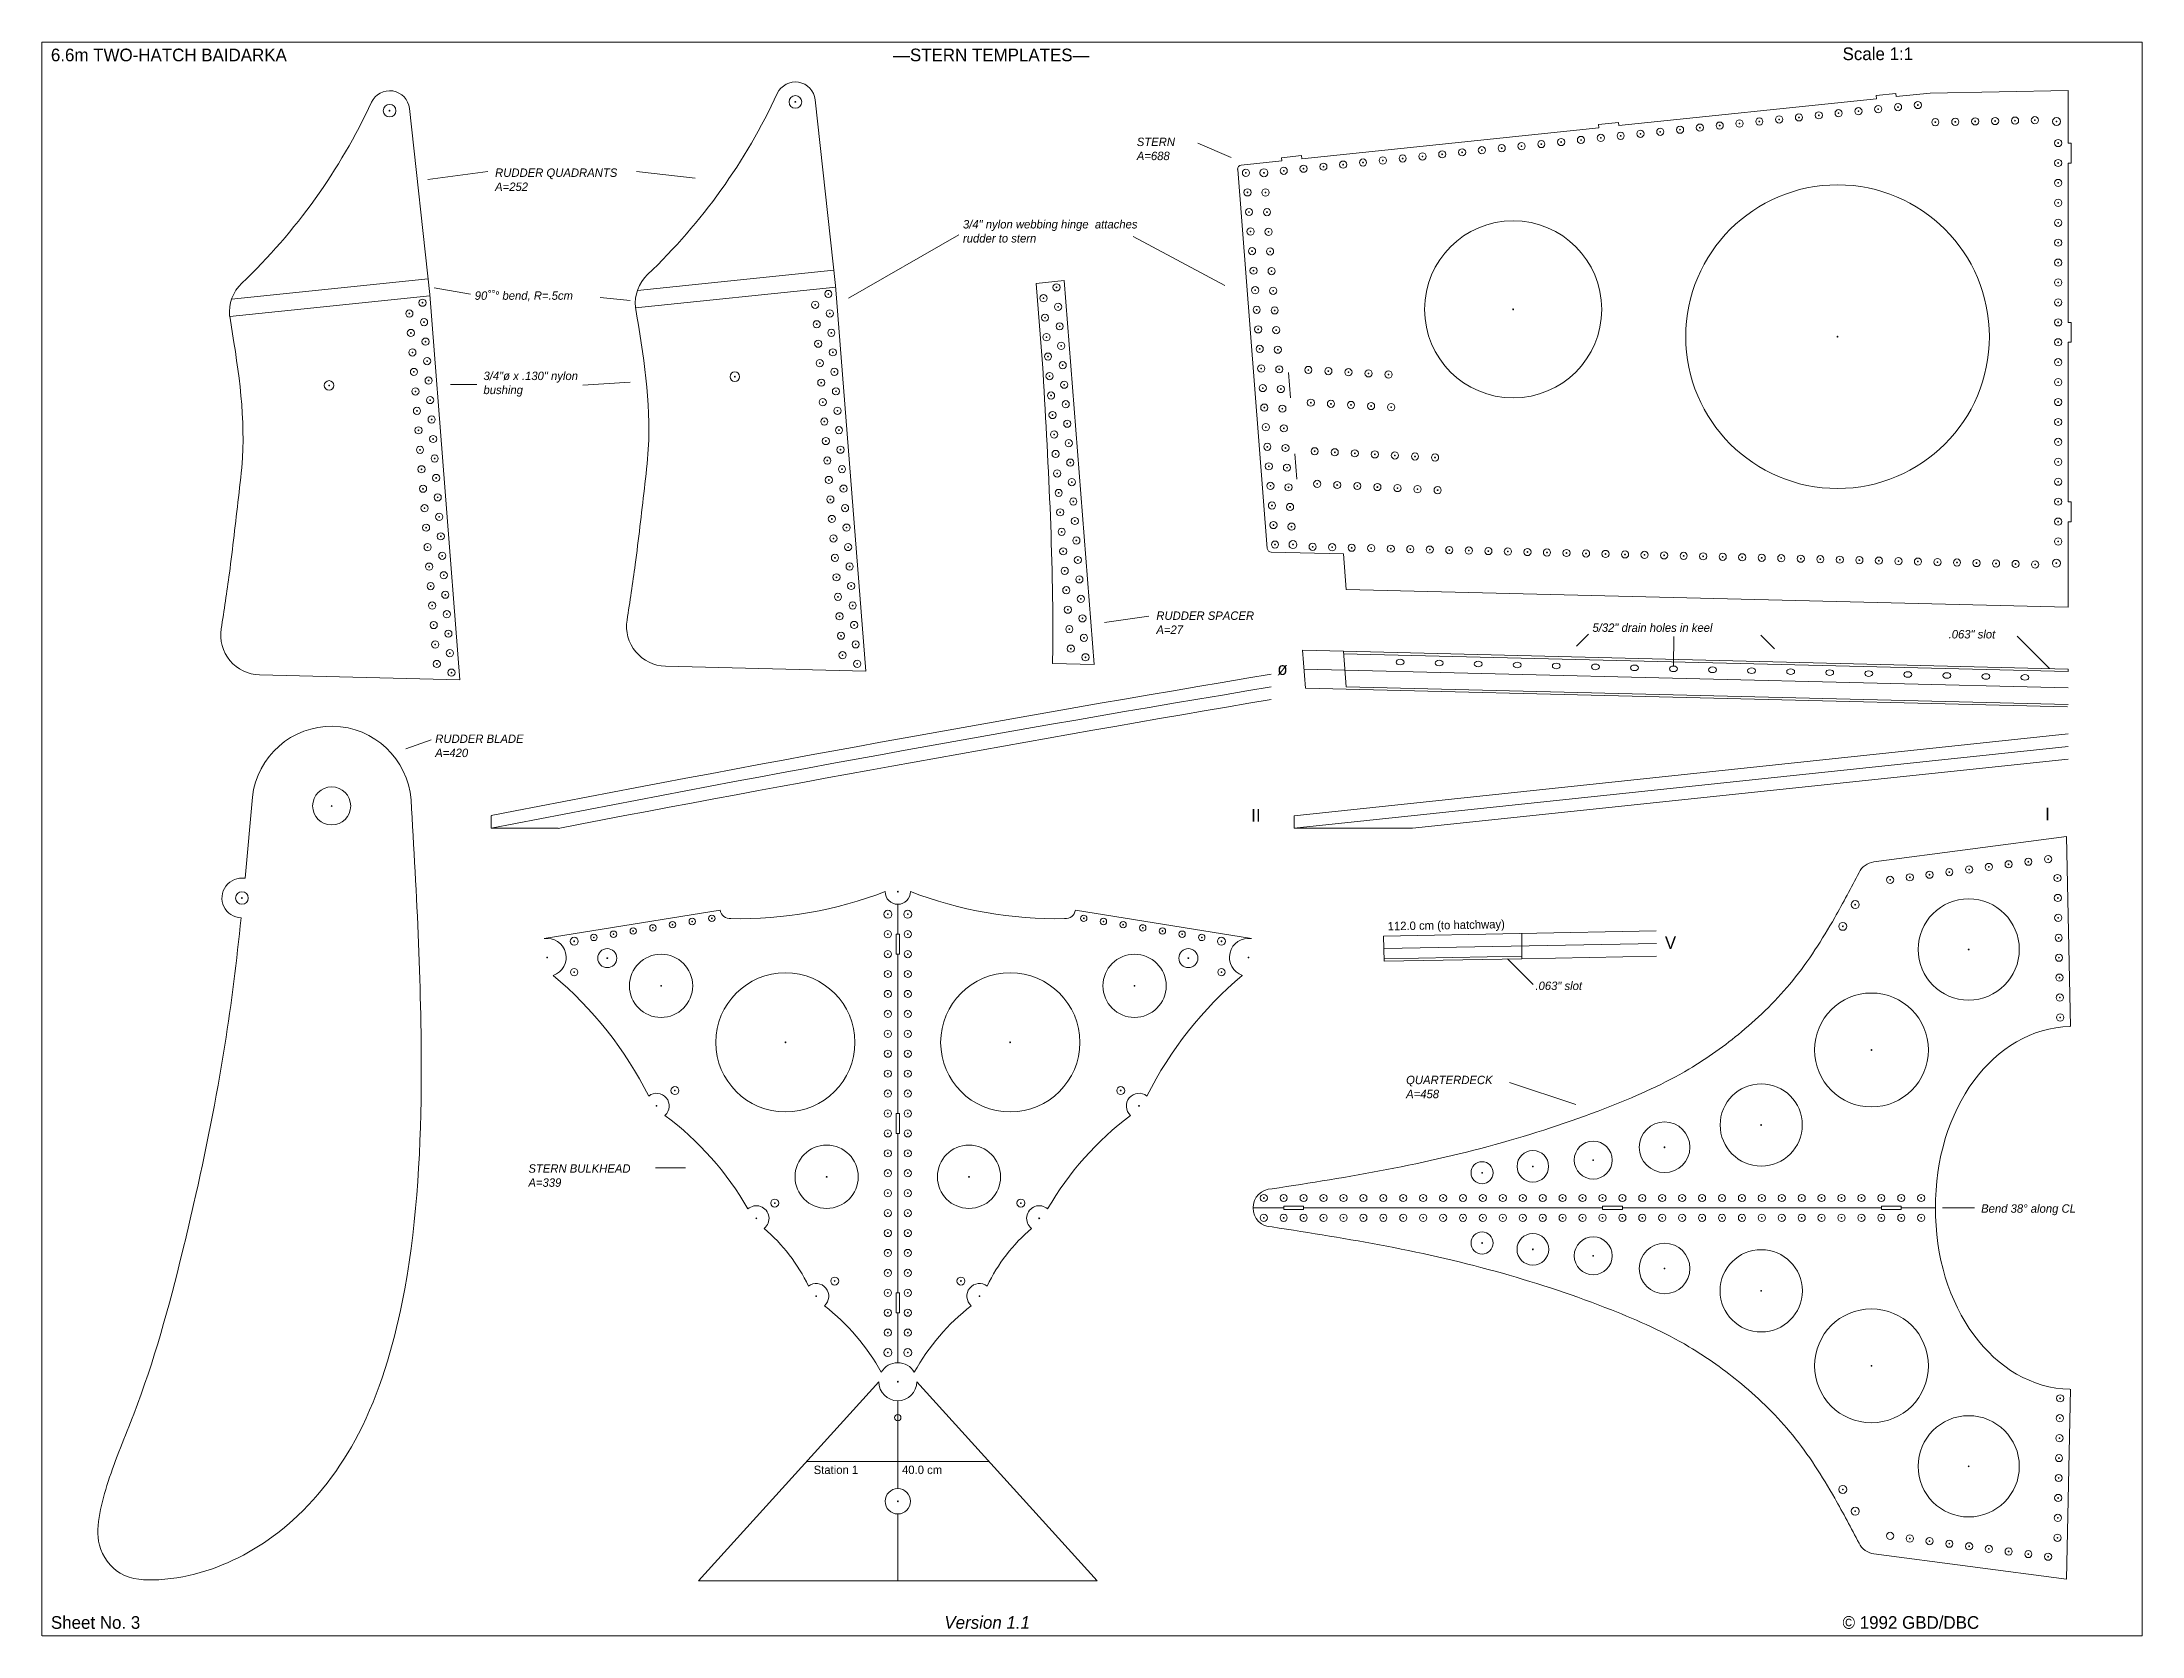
# Model space of a CAD drawing. Header units: inches. Extents: x -20.8 to 20.8, y -15.8 to 15.8.
import ezdxf

# ---------------------------------------------------------------- set-up
doc = ezdxf.new("R2010")
doc.units = ezdxf.units.IN
doc.header["$MEASUREMENT"] = 0
for name, color, linetype in [('Centers', 7, 'Continuous'), ('Layer1', 7, 'Continuous'), ('Plan', 7, 'Continuous'), ('Quarterdeck', 7, 'Continuous'), ('Rudder', 7, 'Continuous'), ('Station 1', 7, 'Continuous'), ('Stern', 7, 'Continuous'), ('Text', 7, 'Continuous')]:
    doc.layers.add(name, color=color, linetype=linetype)

msp = doc.modelspace()

# ---------------------------------------------------------------- linework, layer by layer
at = {"layer": 'Centers', "color": 7, "lineweight": 9}
msp.add_line((1.125, 4.406), (0.25, 4.281), dxfattribs=at)
for centre in [(-5.862, 14.566), (-13.881, 14.393), (12.796, 14.139), (13.188, 14.179), (13.579, 14.22), (13.971, 14.26), (14.363, 14.301), (14.754, 14.342), (15.146, 14.382), (15.537, 14.423), (15.929, 14.463), (16.321, 14.504), (16.666, 14.166), (17.06, 14.173), (17.454, 14.181), (17.847, 14.188), (18.241, 14.196), (18.634, 14.204), (19.061, 14.179), (8.489, 13.692), (8.88, 13.733), (9.272, 13.773), (9.663, 13.814), (10.055, 13.855), (10.447, 13.895), (10.838, 13.936), (11.23, 13.976), (11.621, 14.017), (12.013, 14.058), (12.405, 14.098), (19.093, 13.753), (4.573, 13.286), (4.964, 13.327), (5.356, 13.368), (5.747, 13.408), (6.139, 13.449), (6.531, 13.489), (6.922, 13.53), (7.314, 13.57), (7.705, 13.611), (8.097, 13.652), (19.093, 13.359), (3.042, 13.165), (3.398, 13.165), (3.789, 13.205), (4.181, 13.246), (19.093, 12.965), (3.073, 12.778), (3.428, 12.776), (19.093, 12.572), (3.103, 12.391), (3.458, 12.388), (19.093, 12.178), (3.133, 12.005), (3.163, 11.618), (3.489, 11.999), (19.093, 11.784), (3.193, 11.231), (3.519, 11.611), (3.549, 11.223), (19.093, 11.39), (-0.7, 10.901), (3.224, 10.845), (3.58, 10.834), (19.093, 10.997), (-13.49, 10.384), (-13.231, 10.598), (-5.471, 10.557), (-5.211, 10.771), (-5.181, 10.386), (-0.959, 10.687), (-0.67, 10.516), (3.254, 10.458), (3.61, 10.446), (8.323, 10.466), (19.093, 10.603), (-13.46, 10), (-13.2, 10.213), (-5.44, 10.172), (-5.151, 10.002), (-0.929, 10.302), (-0.639, 10.131), (3.284, 10.071), (3.641, 10.057), (19.093, 10.209), (-13.43, 9.615), (-13.17, 9.829), (-5.41, 9.788), (-5.121, 9.617), (-0.899, 9.917), (-0.609, 9.746), (3.314, 9.685), (3.671, 9.669), (14.734, 9.927), (19.093, 9.816), (-13.4, 9.23), (-13.14, 9.444), (-7.058, 9.136), (-5.38, 9.403), (-5.091, 9.232), (-0.869, 9.533), (-0.839, 9.148), (-0.579, 9.362), (3.344, 9.298), (3.701, 9.281), (4.275, 9.269), (4.671, 9.246), (5.068, 9.224), (5.465, 9.201), (5.861, 9.179), (19.093, 9.422), (-15.077, 8.963), (-13.37, 8.845), (-13.11, 9.059), (-5.35, 9.018), (-5.06, 8.847), (-0.809, 8.763), (-0.549, 8.977), (3.375, 8.911), (3.732, 8.892), (19.093, 9.028), (-13.34, 8.461), (-13.08, 8.674), (-5.32, 8.633), (-5.03, 8.463), (-0.779, 8.378), (-0.519, 8.592), (3.405, 8.525), (3.762, 8.504), (4.325, 8.623), (4.722, 8.601), (5.118, 8.578), (5.515, 8.556), (5.912, 8.533), (19.093, 8.635), (-13.31, 8.076), (-13.05, 8.29), (-13.02, 7.905), (-5.29, 8.249), (-5, 8.078), (-0.749, 7.994), (-0.489, 8.207), (3.435, 8.138), (3.792, 8.115), (19.093, 8.241), (-13.28, 7.691), (-12.99, 7.52), (-5.26, 7.864), (-5.23, 7.479), (-4.97, 7.693), (-0.719, 7.609), (-0.459, 7.823), (3.465, 7.751), (3.823, 7.727), (4.4, 7.662), (4.797, 7.642), (5.193, 7.621), (5.59, 7.601), (5.986, 7.58), (6.383, 7.56), (6.779, 7.539), (19.093, 7.847), (-13.25, 7.306), (-12.96, 7.135), (-5.2, 7.095), (-4.94, 7.308), (-0.689, 7.224), (-0.429, 7.438), (-0.399, 7.053), (3.495, 7.365), (3.853, 7.338), (19.093, 7.453), (19.093, 7.06), (-13.22, 6.922), (-12.93, 6.751), (-5.17, 6.71), (-4.91, 6.924), (-0.659, 6.839), (-0.369, 6.669), (3.526, 6.978), (3.883, 6.95), (4.451, 7.017), (4.847, 6.996), (5.244, 6.976), (5.64, 6.955), (6.037, 6.935), (6.433, 6.914), (6.83, 6.894), (19.093, 6.666), (-13.19, 6.537), (-12.9, 6.366), (-5.14, 6.325), (-4.88, 6.539), (-0.629, 6.455), (-0.339, 6.284), (3.556, 6.591), (3.914, 6.562), (19.093, 6.272), (-13.16, 6.152), (-12.87, 5.981), (-5.11, 5.94), (-4.85, 6.154), (-0.599, 6.07), (-0.309, 5.899), (3.586, 6.204), (3.616, 5.818), (3.944, 6.173), (3.972, 5.818), (19.093, 5.879), (-13.13, 5.767), (-12.84, 5.597), (-5.08, 5.556), (-4.82, 5.769), (-0.569, 5.685), (-0.279, 5.514), (4.36, 5.775), (4.746, 5.766), (5.132, 5.756), (5.518, 5.747), (5.904, 5.737), (6.29, 5.728), (6.675, 5.719), (7.061, 5.709), (7.447, 5.7), (7.833, 5.69), (8.219, 5.681), (8.605, 5.671), (8.991, 5.662), (9.377, 5.652), (9.763, 5.643), (10.148, 5.633), (10.534, 5.624), (10.92, 5.614), (11.306, 5.605), (11.692, 5.595), (12.078, 5.586), (12.464, 5.577), (12.85, 5.567), (13.235, 5.558), (13.621, 5.548), (14.007, 5.539), (14.393, 5.529), (14.779, 5.52), (15.165, 5.51), (15.551, 5.501), (15.937, 5.491), (16.322, 5.482), (16.708, 5.472), (17.094, 5.463), (17.48, 5.453), (17.866, 5.444), (18.252, 5.435), (18.638, 5.425), (19.058, 5.45), (-13.099, 5.383), (-13.069, 4.998), (-12.81, 5.212), (-5.05, 5.171), (-4.79, 5.385), (-4.76, 5), (-0.539, 5.3), (-0.249, 5.13), (-13.039, 4.613), (-12.78, 4.827), (-5.02, 4.786), (-4.73, 4.615), (-0.508, 4.916), (-0.219, 4.745), (-13.009, 4.228), (-12.75, 4.442), (-4.99, 4.401), (-4.7, 4.23), (-0.478, 4.531), (-0.448, 4.146), (-0.189, 4.36), (-12.979, 3.844), (-12.719, 4.058), (-4.96, 4.017), (-4.67, 3.846), (-0.418, 3.762), (-0.159, 3.975), (-12.949, 3.459), (-12.689, 3.673), (-4.929, 3.632), (-4.64, 3.461), (-0.128, 3.591), (-12.659, 3.288), (-15.026, 0.653), (18.894, -0.398), (15.772, -0.808), (16.162, -0.757), (16.552, -0.706), (16.943, -0.654), (17.333, -0.603), (17.723, -0.552), (18.114, -0.5), (18.504, -0.449), (19.08, -0.771), (-16.8, -1.166), (-3.838, -1.04), (19.087, -1.165), (-7.901, -1.63), (-7.513, -1.568), (-4.034, -1.487), (15.082, -1.297), (19.095, -1.558), (-10.233, -2.021), (-9.844, -1.945), (-9.456, -1.882), (-9.067, -1.819), (-8.678, -1.756), (-8.29, -1.693), (-4.034, -1.881), (14.837, -1.726), (19.103, -1.952), (-10.767, -2.34), (-9.579, -2.354), (-4.034, -2.275), (17.325, -2.183), (19.11, -2.346), (-10.233, -2.632), (-8.516, -2.902), (-4.034, -2.668), (19.118, -2.739), (-4.034, -3.062), (19.126, -3.133), (-4.034, -3.456), (19.133, -3.527), (-6.059, -4.019), (-4.034, -3.85), (-4.034, -4.243), (15.404, -4.169), (-8.243, -4.972), (-4.034, -4.637), (0.567, -4.972), (-8.605, -5.275), (-4.034, -5.031), (-4.034, -5.424), (13.225, -5.651), (-4.034, -5.818), (-4.034, -6.212), (11.315, -6.092), (-4.034, -6.605), (7.709, -6.596), (8.712, -6.47), (9.905, -6.345), (-5.244, -6.675), (-4.034, -6.999), (-6.269, -7.196), (-4.034, -7.393), (-1.406, -7.196), (3.395, -7.094), (3.788, -7.094), (4.182, -7.094), (4.576, -7.094), (4.97, -7.094), (5.363, -7.094), (5.757, -7.094), (6.151, -7.094), (6.544, -7.094), (6.938, -7.094), (7.332, -7.094), (7.725, -7.094), (8.119, -7.094), (8.513, -7.094), (8.907, -7.094), (9.3, -7.094), (9.694, -7.094), (10.088, -7.094), (10.481, -7.094), (10.875, -7.094), (11.269, -7.094), (11.662, -7.094), (12.056, -7.094), (12.45, -7.094), (12.844, -7.094), (13.237, -7.094), (13.631, -7.094), (14.025, -7.094), (14.418, -7.094), (14.812, -7.094), (15.206, -7.094), (15.599, -7.094), (15.993, -7.094), (16.387, -7.094), (-6.633, -7.497), (-4.034, -7.787), (-4.034, -8.18), (-4.034, -8.574), (-5.452, -9.033), (-5.085, -8.735), (-4.034, -8.968), (-2.59, -8.735), (-4.034, -9.361), (-4.034, -9.755), (-4.034, -10.149), (-3.838, -10.725), (-3.838, -13.088)]:
    msp.add_circle(centre, 0.00787, dxfattribs=at)
at = {"layer": 'Centers', "color": 7, "lineweight": 9, "extrusion": (0, 0, -1)}
for centre in [(3.641, -1.487), (0.163, -1.568), (-0.226, -1.63), (3.641, -1.881), (-0.615, -1.693), (-1.003, -1.756), (-1.392, -1.819), (-1.781, -1.882), (-2.169, -1.945), (-2.558, -2.021), (3.641, -2.275), (-1.904, -2.354), (-3.092, -2.34), (3.641, -2.668), (-0.841, -2.902), (-2.558, -2.632), (3.641, -3.062), (3.641, -3.456), (3.641, -3.85), (1.616, -4.019), (3.641, -4.243), (3.641, -4.637), (3.641, -5.031), (-0.929, -5.275), (3.641, -5.424), (3.641, -5.818), (3.641, -6.212), (3.641, -6.605), (3.641, -6.999), (2.431, -6.675), (3.641, -7.393), (3.641, -7.787), (1.042, -7.497), (-3.395, -7.486), (-3.788, -7.486), (-4.182, -7.486), (-4.576, -7.486), (-4.97, -7.486), (-5.363, -7.486), (-5.757, -7.486), (-6.151, -7.486), (-6.544, -7.486), (-6.938, -7.486), (-7.332, -7.486), (-7.725, -7.486), (-8.119, -7.486), (-8.513, -7.486), (-8.907, -7.486), (-9.3, -7.486), (-9.694, -7.486), (-10.088, -7.486), (-10.481, -7.486), (-10.875, -7.486), (-11.269, -7.486), (-11.662, -7.486), (-12.056, -7.486), (-12.45, -7.486), (-12.844, -7.486), (-13.237, -7.486), (-13.631, -7.486), (-14.025, -7.486), (-14.418, -7.486), (-14.812, -7.486), (-15.206, -7.486), (-15.599, -7.486), (-15.993, -7.486), (-16.387, -7.486), (3.641, -8.18), (-7.709, -7.984), (-8.712, -8.11), (-9.905, -8.236), (3.641, -8.574), (-11.315, -8.488), (3.641, -8.968), (2.223, -9.033), (-13.225, -8.929), (3.641, -9.361), (3.641, -9.755), (3.641, -10.149), (-15.404, -10.411), (-19.133, -11.053), (-19.126, -11.447), (-19.118, -11.841), (-17.325, -12.397), (-19.11, -12.234), (-14.837, -12.854), (-19.103, -12.628), (-15.082, -13.284), (-19.095, -13.022), (-19.087, -13.416), (-16.162, -13.823), (-16.552, -13.875), (-16.943, -13.926), (-17.333, -13.977), (-17.723, -14.029), (-18.114, -14.08), (-19.08, -13.809), (-18.504, -14.131), (-18.894, -14.183)]:
    msp.add_circle(centre, 0.00787, dxfattribs=at)
at = {"layer": 'Layer1', "color": 7, "lineweight": 9}
for p, q in [((-20.75, 15.75), (20.75, 15.75)), ((-20.75, -15.75), (-20.75, 15.75)), ((20.75, 15.75), (20.75, -15.75)), ((20.75, -15.75), (-20.75, -15.75))]:
    msp.add_line(p, q, dxfattribs=at)
at = {"layer": 'Plan', "color": 7, "lineweight": 9}
for p, q in [((2.094, 13.75), (2.75, 13.469)), ((-11.938, 13.188), (-13.125, 13.031)), ((-9, 13.188), (-7.844, 13.062)), ((-12.281, 10.766), (-13, 10.891)), ((-9.719, 10.703), (-9.125, 10.641)), ((3.884, 9.22), (3.923, 8.717)), ((4.009, 7.611), (4.049, 7.109)), ((9.812, 4.047), (9.576, 3.81)), ((11.5, 4), (11.491, 3.418)), ((13.219, 4.031), (13.489, 3.761)), ((18.281, 4.008), (18.921, 3.368)), ((19.29, 3.359), (19.288, 3.31)), ((-13.062, 1.959), (-13.562, 1.781)), ((-11.876, 0.461), (-11.876, 0.211)), ((3.997, 0.211), (3.997, 0.461)), ((-11.876, 0.211), (-10.552, 0.211)), ((6.333, 0.211), (3.997, 0.211)), ((8.719, -2.875), (8.214, -2.37)), ((8.492, -2.365), (11.156, -2.313)), ((8.25, -4.812), (9.562, -5.25)), ((-8.625, -6.5), (-8.032, -6.5)), ((17.443, -7.289), (16.807, -7.289))]:
    msp.add_line(p, q, dxfattribs=at)
msp.add_circle((-3.838, -11.435), 0.063, dxfattribs=at)
for centre in [(6.089, 3.496), (6.861, 3.477), (7.632, 3.458), (8.404, 3.439), (9.176, 3.42), (9.948, 3.401), (10.72, 3.382), (11.491, 3.363), (12.263, 3.344), (13.035, 3.325), (13.807, 3.307), (14.578, 3.288), (15.35, 3.269), (16.122, 3.25), (16.894, 3.231), (17.665, 3.212), (18.437, 3.193)]:
    msp.add_ellipse(centre, major_axis=(0.0787, 0), ratio=0.7, dxfattribs=at)
at = {"layer": 'Quarterdeck', "color": 7, "lineweight": 9}
for p, q in [((15.448, -0.454), (19.261, 0.047)), ((19.261, 0.047), (19.334, -3.706)), ((3.182, -7.29), (3.788, -7.29)), ((3.788, -7.259), (4.182, -7.259)), ((3.788, -7.322), (3.788, -7.259)), ((3.788, -7.322), (4.182, -7.322)), ((4.182, -7.259), (4.182, -7.322)), ((4.182, -7.29), (10.088, -7.29)), ((10.088, -7.259), (10.481, -7.259)), ((10.088, -7.322), (10.088, -7.259)), ((10.088, -7.322), (10.481, -7.322)), ((10.481, -7.259), (10.481, -7.322)), ((10.481, -7.29), (15.599, -7.29)), ((15.599, -7.259), (15.993, -7.259)), ((15.599, -7.322), (15.599, -7.259)), ((15.599, -7.322), (15.993, -7.322)), ((15.993, -7.259), (15.993, -7.322)), ((15.993, -7.29), (16.67, -7.29)), ((19.261, -14.627), (19.334, -10.874)), ((15.448, -14.126), (19.261, -14.627))]:
    msp.add_line(p, q, dxfattribs=at)
for centre, radius in [((18.504, -0.449), 0.0709), ((18.894, -0.398), 0.0709), ((15.772, -0.808), 0.0709), ((16.162, -0.757), 0.0709), ((16.552, -0.706), 0.0709), ((16.943, -0.654), 0.0709), ((17.333, -0.603), 0.0709), ((17.723, -0.552), 0.0709), ((18.114, -0.5), 0.0709), ((19.08, -0.771), 0.0709), ((17.325, -2.183), 1), ((19.087, -1.165), 0.0709), ((19.095, -1.558), 0.0709), ((19.103, -1.952), 0.0709), ((19.11, -2.346), 0.0709), ((19.118, -2.739), 0.0709), ((15.404, -4.169), 1.125), ((19.126, -3.133), 0.0709), ((19.133, -3.527), 0.0709), ((13.225, -5.651), 0.812), ((11.315, -6.092), 0.5), ((8.712, -6.47), 0.312), ((9.905, -6.345), 0.375), ((7.709, -6.596), 0.218), ((3.395, -7.094), 0.0709), ((3.788, -7.094), 0.0709), ((4.182, -7.094), 0.0709), ((4.576, -7.094), 0.0709), ((4.97, -7.094), 0.0709), ((5.363, -7.094), 0.0709), ((5.757, -7.094), 0.0709), ((6.151, -7.094), 0.0709), ((6.544, -7.094), 0.0709), ((6.938, -7.094), 0.0709), ((7.332, -7.094), 0.0709), ((7.725, -7.094), 0.0709), ((8.119, -7.094), 0.0709), ((8.513, -7.094), 0.0709), ((8.907, -7.094), 0.0709), ((9.3, -7.094), 0.0709), ((9.694, -7.094), 0.0709), ((10.088, -7.094), 0.0709), ((10.481, -7.094), 0.0709), ((10.875, -7.094), 0.0709), ((11.269, -7.094), 0.0709), ((11.662, -7.094), 0.0709), ((12.056, -7.094), 0.0709), ((12.45, -7.094), 0.0709), ((12.844, -7.094), 0.0709), ((13.237, -7.094), 0.0709), ((13.631, -7.094), 0.0709), ((14.025, -7.094), 0.0709), ((14.418, -7.094), 0.0709), ((14.812, -7.094), 0.0709), ((15.206, -7.094), 0.0709), ((15.599, -7.094), 0.0709), ((15.993, -7.094), 0.0709), ((16.387, -7.094), 0.0709), ((14.837, -12.854), 0.0787), ((15.082, -13.284), 0.0787)]:
    msp.add_circle(centre, radius, dxfattribs=at)
at = {"layer": 'Quarterdeck', "color": 7, "lineweight": 9, "extrusion": (0, 0, -1)}
for centre, radius in [((-15.082, -1.297), 0.0787), ((-14.837, -1.726), 0.0787), ((-3.395, -7.486), 0.0709), ((-3.788, -7.486), 0.0709), ((-4.182, -7.486), 0.0709), ((-4.576, -7.486), 0.0709), ((-4.97, -7.486), 0.0709), ((-5.363, -7.486), 0.0709), ((-5.757, -7.486), 0.0709), ((-6.151, -7.486), 0.0709), ((-6.544, -7.486), 0.0709), ((-6.938, -7.486), 0.0709), ((-7.332, -7.486), 0.0709), ((-7.725, -7.486), 0.0709), ((-8.119, -7.486), 0.0709), ((-8.513, -7.486), 0.0709), ((-8.907, -7.486), 0.0709), ((-9.3, -7.486), 0.0709), ((-9.694, -7.486), 0.0709), ((-10.088, -7.486), 0.0709), ((-10.481, -7.486), 0.0709), ((-10.875, -7.486), 0.0709), ((-11.269, -7.486), 0.0709), ((-11.662, -7.486), 0.0709), ((-12.056, -7.486), 0.0709), ((-12.45, -7.486), 0.0709), ((-12.844, -7.486), 0.0709), ((-13.237, -7.486), 0.0709), ((-13.631, -7.486), 0.0709), ((-14.025, -7.486), 0.0709), ((-14.418, -7.486), 0.0709), ((-14.812, -7.486), 0.0709), ((-15.206, -7.486), 0.0709), ((-15.599, -7.486), 0.0709), ((-15.993, -7.486), 0.0709), ((-16.387, -7.486), 0.0709), ((-7.709, -7.984), 0.218), ((-8.712, -8.11), 0.313), ((-9.905, -8.236), 0.375), ((-11.315, -8.488), 0.5), ((-13.225, -8.929), 0.813), ((-15.404, -10.411), 1.125), ((-19.133, -11.053), 0.0709), ((-17.325, -12.397), 1), ((-19.126, -11.447), 0.0709), ((-19.118, -11.841), 0.0709), ((-19.11, -12.234), 0.0709), ((-19.103, -12.628), 0.0709), ((-19.095, -13.022), 0.0709), ((-19.087, -13.416), 0.0709), ((-15.772, -13.772), 0.0709), ((-16.162, -13.823), 0.0709), ((-16.552, -13.875), 0.0709), ((-16.943, -13.926), 0.0709), ((-17.333, -13.977), 0.0709), ((-17.723, -14.029), 0.0709), ((-18.114, -14.08), 0.0709), ((-18.504, -14.131), 0.0709), ((-19.08, -13.809), 0.0709), ((-18.894, -14.183), 0.0709)]:
    msp.add_circle(centre, radius, dxfattribs=at)
at = {"layer": 'Quarterdeck', "color": 7, "lineweight": 9}
msp.add_arc((3.558, -7.29), 0.376, 90, 180, dxfattribs=at)
at = {"layer": 'Quarterdeck', "color": 7, "lineweight": 9, "extrusion": (0, 0, -1)}
msp.add_arc((-3.558, -7.29), 0.376, 270, 0, dxfattribs=at)
at = {"layer": 'Quarterdeck', "color": 7, "lineweight": 9}
for centre, major_axis, ratio, start_param, end_param in [((15.497, -0.825), (-0.049, 0.371), 0.999999, 0, 0.995709), ((19.404, -7.29), (-0.091, -3.583), 0.762402, 4.727308, 6.286508)]:
    msp.add_ellipse(centre, major_axis=major_axis, ratio=ratio, start_param=start_param, end_param=end_param, dxfattribs=at)
at = {"layer": 'Quarterdeck', "color": 7, "lineweight": 9, "extrusion": (0, 0, -1)}
for centre, major_axis, ratio, start_param, end_param in [((19.404, -7.29), (-0.091, 3.583), 0.762402, 4.727308, 6.286451), ((15.497, -13.755), (-0.049, -0.371), 0.999999, 0, 0.995709)]:
    msp.add_ellipse(centre, major_axis=major_axis, ratio=ratio, start_param=start_param, end_param=end_param, dxfattribs=at)
at = {"layer": 'Quarterdeck', "color": 7, "lineweight": 9}
for points in [[(15.159, -0.664), (15.002, -0.962), (14.612, -1.701), (13.905, -2.817), (12.897, -3.803), (11.702, -4.662), (10.096, -5.374), (8.097, -6.04), (5.845, -6.557), (4.315, -6.796), (3.558, -6.914)], [(15.159, -13.916), (15.002, -13.618), (14.612, -12.879), (13.905, -11.763), (12.897, -10.777), (11.702, -9.918), (10.096, -9.206), (8.097, -8.541), (5.845, -8.023), (4.315, -7.784), (3.558, -7.666)]]:
    msp.add_open_spline(points, degree=3, knots=[0, 0, 0, 0, 0.073093, 0.181384, 0.284917, 0.376983, 0.499412, 0.66407, 0.833918, 1, 1, 1, 1], dxfattribs=at)
at = {"layer": 'Rudder', "color": 7, "lineweight": 9}
for p, q in [((-5.066, 10.935), (-5.47, 14.609)), ((-13.086, 10.762), (-13.49, 14.436)), ((-5.1, 11.242), (-8.983, 10.84)), ((-13.12, 11.069), (-17.003, 10.667)), ((-9.02, 10.498), (-5.064, 10.908)), ((-5.066, 10.935), (-4.471, 3.318)), ((-1.104, 10.98), (-0.553, 11.037)), ((-1.104, 10.98), (-0.976, 9.388)), ((-0.553, 11.037), (0.04, 3.448)), ((-17.04, 10.325), (-13.083, 10.735)), ((-13.086, 10.762), (-12.491, 3.145)), ((-12.156, 8.984), (-12.677, 8.984)), ((-10.062, 8.969), (-9.125, 9.031)), ((-4.471, 3.318), (-8.43, 3.415)), ((0.04, 3.448), (-0.78, 3.468)), ((-12.491, 3.145), (-16.45, 3.243)), ((-16.591, 0.829), (-16.737, -0.777))]:
    msp.add_line(p, q, dxfattribs=at)
for centre, radius in [((-5.862, 14.566), 0.125), ((-13.881, 14.393), 0.125), ((-5.211, 10.771), 0.0709), ((-0.7, 10.901), 0.0709), ((-13.49, 10.384), 0.0709), ((-13.231, 10.598), 0.0709), ((-5.471, 10.557), 0.0709), ((-5.181, 10.386), 0.0709), ((-0.959, 10.687), 0.0709), ((-0.67, 10.516), 0.0709), ((-13.46, 10), 0.0709), ((-13.2, 10.213), 0.0709), ((-5.44, 10.172), 0.0709), ((-5.151, 10.002), 0.0709), ((-0.929, 10.302), 0.0709), ((-0.899, 9.917), 0.0709), ((-0.639, 10.131), 0.0709), ((-13.43, 9.615), 0.0709), ((-13.17, 9.829), 0.0709), ((-5.41, 9.788), 0.0709), ((-5.121, 9.617), 0.0709), ((-0.869, 9.533), 0.0709), ((-0.609, 9.746), 0.0709), ((-13.4, 9.23), 0.0709), ((-13.14, 9.444), 0.0709), ((-13.11, 9.059), 0.0709), ((-7.058, 9.136), 0.0945), ((-5.38, 9.403), 0.0709), ((-5.091, 9.232), 0.0709), ((-0.839, 9.148), 0.0709), ((-0.579, 9.362), 0.0709), ((-15.077, 8.963), 0.0945), ((-13.37, 8.845), 0.0709), ((-13.08, 8.674), 0.0709), ((-5.35, 9.018), 0.0709), ((-5.06, 8.847), 0.0709), ((-0.809, 8.763), 0.0709), ((-0.549, 8.977), 0.0709), ((-13.34, 8.461), 0.0709), ((-13.05, 8.29), 0.0709), ((-5.32, 8.633), 0.0709), ((-5.29, 8.249), 0.0709), ((-5.03, 8.463), 0.0709), ((-0.779, 8.378), 0.0709), ((-0.519, 8.592), 0.0709), ((-13.31, 8.076), 0.0709), ((-13.02, 7.905), 0.0709), ((-5.26, 7.864), 0.0709), ((-5, 8.078), 0.0709), ((-0.749, 7.994), 0.0709), ((-0.489, 8.207), 0.0709), ((-0.459, 7.823), 0.0709), ((-13.28, 7.691), 0.0709), ((-12.99, 7.52), 0.0709), ((-5.23, 7.479), 0.0709), ((-4.97, 7.693), 0.0709), ((-0.719, 7.609), 0.0709), ((-0.429, 7.438), 0.0709), ((-13.25, 7.306), 0.0709), ((-12.96, 7.135), 0.0709), ((-5.2, 7.095), 0.0709), ((-4.94, 7.308), 0.0709), ((-0.689, 7.224), 0.0709), ((-0.399, 7.053), 0.0709), ((-13.22, 6.922), 0.0709), ((-12.93, 6.751), 0.0709), ((-5.17, 6.71), 0.0709), ((-4.91, 6.924), 0.0709), ((-0.659, 6.839), 0.0709), ((-0.369, 6.669), 0.0709), ((-13.19, 6.537), 0.0709), ((-12.9, 6.366), 0.0709), ((-5.14, 6.325), 0.0709), ((-4.88, 6.539), 0.0709), ((-4.85, 6.154), 0.0709), ((-0.629, 6.455), 0.0709), ((-0.339, 6.284), 0.0709), ((-13.16, 6.152), 0.0709), ((-13.13, 5.767), 0.0709), ((-12.87, 5.981), 0.0709), ((-5.11, 5.94), 0.0709), ((-4.82, 5.769), 0.0709), ((-0.599, 6.07), 0.0709), ((-0.309, 5.899), 0.0709), ((-13.099, 5.383), 0.0709), ((-12.84, 5.597), 0.0709), ((-5.08, 5.556), 0.0709), ((-4.79, 5.385), 0.0709), ((-0.569, 5.685), 0.0709), ((-0.279, 5.514), 0.0709), ((-13.069, 4.998), 0.0709), ((-12.81, 5.212), 0.0709), ((-5.05, 5.171), 0.0709), ((-4.76, 5), 0.0709), ((-0.539, 5.3), 0.0709), ((-0.508, 4.916), 0.0709), ((-0.249, 5.13), 0.0709), ((-13.039, 4.613), 0.0709), ((-12.78, 4.827), 0.0709), ((-5.02, 4.786), 0.0709), ((-4.73, 4.615), 0.0709), ((-0.478, 4.531), 0.0709), ((-0.219, 4.745), 0.0709), ((-13.009, 4.228), 0.0709), ((-12.75, 4.442), 0.0709), ((-4.99, 4.401), 0.0709), ((-4.7, 4.23), 0.0709), ((-0.448, 4.146), 0.0709), ((-0.189, 4.36), 0.0709), ((-12.979, 3.844), 0.0709), ((-12.719, 4.058), 0.0709), ((-12.689, 3.673), 0.0709), ((-4.96, 4.017), 0.0709), ((-4.67, 3.846), 0.0709), ((-0.418, 3.762), 0.0709), ((-0.159, 3.975), 0.0709), ((-12.949, 3.459), 0.0709), ((-12.659, 3.288), 0.0709), ((-4.929, 3.632), 0.0709), ((-4.64, 3.461), 0.0709), ((-0.128, 3.591), 0.0709), ((-15.026, 0.653), 0.376), ((-16.8, -1.166), 0.125)]:
    msp.add_circle(centre, radius, dxfattribs=at)
at = {"layer": 'Rudder', "color": 7, "lineweight": 9, "extrusion": (0, 0, -1)}
for centre, radius, start, end in [((5.862, 14.566), 0.394, 24.8944, 173.7163), ((13.881, 14.393), 0.394, 24.8944, 173.7163), ((15.026, 0.653), 1.575, 6.4087, 175.5326)]:
    msp.add_arc(centre, radius, start, end, dxfattribs=at)
at = {"layer": 'Rudder', "color": 7, "lineweight": 9}
for centre, radius, start, end in [((-16.431, 4.03), 0.787, 170.9871, 268.5945), ((-8.411, 4.203), 0.787, 170.9871, 268.5945), ((-16.8, -1.166), 0.394, 80.7609, 267.8463)]:
    msp.add_arc(centre, radius, start, end, dxfattribs=at)
for centre, start_param, end_param in [((-24.952, 19.53), 0, 0.37464), ((-16.932, 19.703), 6.283182, 6.657826)]:
    msp.add_ellipse(centre, major_axis=(8.151, -8.547), ratio=1, start_param=start_param, end_param=end_param, dxfattribs=at)
at = {"layer": 'Rudder', "color": 7, "lineweight": 9, "extrusion": (0, 0, -1)}
for centre in [(-16.258, 10.413), (-8.238, 10.586)]:
    msp.add_ellipse(centre, major_axis=(-0.078, 0.784), ratio=1, start_param=4.712389, end_param=5.620741, dxfattribs=at)
at = {"layer": 'Rudder', "color": 7, "lineweight": 9}
for points, knots in [([(-9.021, 10.508), (-8.867, 9.573), (-8.671, 8.378), (-8.877, 6.683), (-9.001, 5.555), (-9.131, 4.691), (-9.189, 4.326)], [0, 0, 0, 0, 0.452327, 0.578674, 0.821576, 1, 1, 1, 1]), ([(-17.041, 10.335), (-16.887, 9.401), (-16.691, 8.205), (-16.897, 6.51), (-17.02, 5.382), (-17.151, 4.518), (-17.209, 4.153)], [0, 0, 0, 0, 0.452327, 0.578674, 0.821576, 1, 1, 1, 1]), ([(-0.976, 9.388), (-0.868, 7.499), (-0.755, 5.528), (-0.778, 3.551), (-0.78, 3.468)], [0, 0, 0, 0, 0.958002, 1, 1, 1, 1]), ([(-13.456, 0.776), (-13.348, -1.113), (-13.158, -4.424), (-13.407, -8.666), (-14.29, -11.686), (-15.696, -13.568), (-17.213, -14.443), (-18.368, -14.669), (-19.229, -14.629), (-19.694, -13.988), (-19.621, -13.314), (-19.383, -12.449), (-18.662, -10.779), (-18.154, -8.931), (-17.579, -6.492), (-17.134, -4.3), (-16.903, -2.399), (-16.815, -1.559)], [0, 0, 0, 0, 0.177384, 0.310925, 0.396734, 0.468487, 0.52585, 0.555486, 0.57966, 0.601203, 0.620689, 0.641157, 0.685717, 0.790516, 0.820418, 0.920801, 1, 1, 1, 1])]:
    msp.add_open_spline(points, degree=3, knots=knots, dxfattribs=at)
at = {"layer": 'Station 1', "color": 7, "lineweight": 9}
for p, q in [((-10.827, -1.969), (-7.348, -1.405)), ((-7.348, -1.405), (-7.348, -1.405)), ((-3.838, -1.881), (-3.838, -1.29)), ((3.152, -1.969), (-0.327, -1.405)), ((-0.327, -1.405), (-0.327, -1.405)), ((-3.869, -1.881), (-3.806, -1.881)), ((-3.869, -1.881), (-3.869, -2.275)), ((-3.806, -1.881), (-3.806, -2.275)), ((-3.806, -2.275), (-3.869, -2.275)), ((-3.838, -5.424), (-3.838, -2.275)), ((-3.869, -5.424), (-3.806, -5.424)), ((-3.869, -5.424), (-3.869, -5.818)), ((-3.806, -5.424), (-3.806, -5.818)), ((-3.806, -5.818), (-3.869, -5.818)), ((-3.838, -8.968), (-3.838, -5.818)), ((-3.869, -8.968), (-3.806, -8.968)), ((-3.869, -8.968), (-3.869, -9.361)), ((-3.806, -8.968), (-3.806, -9.361)), ((-3.806, -9.361), (-3.869, -9.361)), ((-3.838, -10.35), (-3.838, -9.361)), ((-7.775, -14.662), (-4.214, -10.725)), ((0.099, -14.662), (-3.462, -10.725)), ((-3.838, -12.838), (-3.838, -11.101)), ((-5.638, -12.3), (-2.037, -12.3)), ((-3.838, -14.662), (-3.838, -13.338)), ((-3.838, -14.662), (-7.775, -14.662)), ((-3.838, -14.662), (0.099, -14.662))]:
    msp.add_line(p, q, dxfattribs=at)
for centre, radius in [((-8.29, -1.693), 0.063), ((-7.901, -1.63), 0.063), ((-7.513, -1.568), 0.063), ((-4.034, -1.487), 0.0787), ((-10.233, -2.021), 0.0787), ((-9.844, -1.945), 0.063), ((-9.456, -1.882), 0.063), ((-9.067, -1.819), 0.063), ((-8.678, -1.756), 0.063), ((-4.034, -1.881), 0.0709), ((-9.579, -2.354), 0.188), ((-8.516, -2.902), 0.625), ((-4.034, -2.275), 0.0709), ((-10.233, -2.632), 0.0709), ((-6.059, -4.019), 1.375), ((-4.034, -2.668), 0.0709), ((-4.034, -3.062), 0.0709), ((-4.034, -3.456), 0.0709), ((-4.034, -3.85), 0.0709), ((-4.034, -4.243), 0.0709), ((-8.243, -4.972), 0.0787), ((-4.034, -4.637), 0.0709), ((-4.034, -5.031), 0.0709), ((-4.034, -5.424), 0.0709), ((-4.034, -5.818), 0.0709), ((-5.244, -6.675), 0.625), ((-4.034, -6.212), 0.0709), ((-4.034, -6.605), 0.0709), ((-4.034, -6.999), 0.0709), ((-6.269, -7.196), 0.0787), ((-4.034, -7.393), 0.0709), ((-4.034, -7.787), 0.0709), ((-4.034, -8.18), 0.0709), ((-5.085, -8.735), 0.0787), ((-4.034, -8.574), 0.0709), ((-4.034, -8.968), 0.0709), ((-4.034, -9.361), 0.0709), ((-4.034, -9.755), 0.0709), ((-4.034, -10.149), 0.0787), ((-3.838, -13.088), 0.25)]:
    msp.add_circle(centre, radius, dxfattribs=at)
at = {"layer": 'Station 1', "color": 7, "lineweight": 9, "extrusion": (0, 0, -1)}
for centre, radius in [((3.641, -1.487), 0.0787), ((0.163, -1.568), 0.063), ((-0.226, -1.63), 0.063), ((-0.615, -1.693), 0.063), ((3.641, -1.881), 0.0709), ((-1.003, -1.756), 0.063), ((-1.392, -1.819), 0.063), ((-1.781, -1.882), 0.063), ((-2.169, -1.945), 0.063), ((-2.558, -2.021), 0.0787), ((3.641, -2.275), 0.0709), ((-0.841, -2.902), 0.625), ((-1.904, -2.354), 0.188), ((3.641, -2.668), 0.0709), ((1.616, -4.019), 1.375), ((-2.558, -2.632), 0.0709), ((3.641, -3.062), 0.0709), ((3.641, -3.456), 0.0709), ((3.641, -3.85), 0.0709), ((3.641, -4.243), 0.0709), ((3.641, -4.637), 0.0709), ((3.641, -5.031), 0.0709), ((-0.567, -4.972), 0.0787), ((3.641, -5.424), 0.0709), ((3.641, -5.818), 0.0709), ((3.641, -6.212), 0.0709), ((2.431, -6.675), 0.625), ((3.641, -6.605), 0.0709), ((3.641, -6.999), 0.0709), ((3.641, -7.393), 0.0709), ((1.406, -7.196), 0.0787), ((3.641, -7.787), 0.0709), ((3.641, -8.18), 0.0709), ((3.641, -8.574), 0.0709), ((2.59, -8.735), 0.0787), ((3.641, -8.968), 0.0709), ((3.641, -9.361), 0.0709), ((3.641, -9.755), 0.0709), ((3.641, -10.149), 0.0787)]:
    msp.add_circle(centre, radius, dxfattribs=at)
for centre, radius, start, end in [((6.972, 6.47), 8.045, 248.9934, 271.1611), ((0.525, -1.373), 0.201, 189.1956, 274.4107), ((-3.092, -2.34), 0.376, 288.7764, 99.1956), ((15.54, -8.506), 7.597, 130.1073, 153.1852), ((8.605, -5.275), 0.25, 51.6463, 228.4151), ((12.102, -10.364), 6.12, 126.7693, 150.061), ((1.042, -7.497), 0.25, 307.5686, 131.5849), ((1.042, -7.497), 0.25, 307.5686, 131.5849), ((8.748, -10.346), 3.489, 130.5453, 154.3175), ((2.223, -9.033), 0.25, 310.5487, 127.5686), ((2.223, -9.033), 0.25, 310.5487, 127.5686), ((7.981, -12.665), 4.37, 128.0249, 150.8778)]:
    msp.add_arc(centre, radius, start, end, dxfattribs=at)
at = {"layer": 'Station 1', "color": 7, "lineweight": 9}
for centre, radius, start, end in [((-3.838, -1.04), 0.25, 180, 360), ((-0.704, 6.47), 8.045, 248.9934, 271.1611), ((-7.15, -1.373), 0.201, 189.1956, 274.4107), ((-10.767, -2.34), 0.376, 288.7764, 99.1956), ((7.865, -8.506), 7.597, 130.1073, 153.1852), ((0.929, -5.275), 0.25, 51.6463, 228.4151), ((0.929, -5.275), 0.25, 51.6463, 228.4151), ((4.427, -10.364), 6.12, 126.7693, 150.061), ((-6.633, -7.497), 0.25, 307.5686, 131.5849), ((1.073, -10.346), 3.489, 130.5453, 154.3175), ((-5.452, -9.033), 0.25, 310.5487, 127.5686), ((0.306, -12.665), 4.37, 128.0249, 150.8778), ((-3.838, -10.725), 0.376, 29.8741, 150.126), ((-3.838, -10.725), 0.376, 180, 0)]:
    msp.add_arc(centre, radius, start, end, dxfattribs=at)
at = {"layer": 'Stern', "color": 7, "lineweight": 9}
for p, q in [((15.501, 14.63), (10.41, 14.097)), ((15.494, 14.692), (15.886, 14.733)), ((15.501, 14.629), (15.494, 14.692)), ((15.886, 14.733), (15.892, 14.67)), ((16.562, 14.741), (15.892, 14.671)), ((19.29, 14.793), (16.562, 14.741)), ((19.29, 14.793), (19.29, 13.752)), ((10.012, 14.118), (10.404, 14.159)), ((10.019, 14.056), (10.012, 14.118)), ((10.404, 14.159), (10.41, 14.097)), ((10.019, 14.056), (4.145, 13.441)), ((19.29, 13.752), (19.353, 13.752)), ((19.353, 13.752), (19.353, 13.358)), ((3.754, 13.4), (2.949, 13.316)), ((3.747, 13.463), (4.139, 13.504)), ((3.754, 13.4), (3.747, 13.463)), ((4.139, 13.504), (4.145, 13.441)), ((19.353, 13.358), (19.29, 13.358)), ((19.29, 13.358), (19.29, 10.208)), ((2.879, 13.232), (3.464, 5.742)), ((19.29, 10.208), (19.353, 10.208)), ((19.353, 10.208), (19.353, 9.815)), ((19.353, 9.815), (19.29, 9.815)), ((19.29, 9.815), (19.29, 6.665)), ((19.29, 6.665), (19.353, 6.665)), ((19.353, 6.665), (19.353, 6.271)), ((19.353, 6.271), (19.29, 6.271)), ((19.29, 6.271), (19.29, 4.582)), ((4.969, 5.634), (3.541, 5.669)), ((4.969, 5.634), (5.024, 4.932)), ((5.024, 4.932), (19.29, 4.582)), ((4.162, 3.73), (4.221, 2.981)), ((4.969, 3.71), (4.162, 3.73)), ((4.192, 3.355), (19.29, 2.985)), ((4.968, 3.662), (19.288, 3.31)), ((4.969, 3.71), (5.024, 3.008)), ((4.969, 3.71), (19.29, 3.359)), ((4.221, 2.981), (19.28, 2.611)), ((5.024, 3.008), (19.29, 2.658)), ((11.151, -1.813), (5.763, -1.917)), ((5.773, -2.417), (5.763, -1.917)), ((11.156, -2.063), (5.768, -2.167)), ((8.492, -1.864), (8.492, -2.365)), ((8.491, -2.316), (5.772, -2.368)), ((8.492, -2.365), (5.773, -2.417))]:
    msp.add_line(p, q, dxfattribs=at)
for centre, radius in [((15.929, 14.463), 0.0709), ((16.321, 14.504), 0.0709), ((12.013, 14.058), 0.0709), ((12.405, 14.098), 0.0709), ((12.796, 14.139), 0.0709), ((13.188, 14.179), 0.0709), ((13.579, 14.22), 0.0709), ((13.971, 14.26), 0.0709), ((14.363, 14.301), 0.0709), ((14.754, 14.342), 0.0709), ((15.146, 14.382), 0.0709), ((15.537, 14.423), 0.0709), ((16.666, 14.166), 0.071), ((17.06, 14.173), 0.071), ((17.454, 14.181), 0.071), ((17.847, 14.188), 0.071), ((18.241, 14.196), 0.071), ((18.634, 14.204), 0.071), ((19.061, 14.179), 0.0787), ((8.097, 13.652), 0.0709), ((8.489, 13.692), 0.0709), ((8.88, 13.733), 0.0709), ((9.272, 13.773), 0.0709), ((9.663, 13.814), 0.0709), ((10.055, 13.855), 0.0709), ((10.447, 13.895), 0.0709), ((10.838, 13.936), 0.0709), ((11.23, 13.976), 0.0709), ((11.621, 14.017), 0.0709), ((19.093, 13.753), 0.0709), ((4.181, 13.246), 0.0709), ((4.573, 13.286), 0.0709), ((4.964, 13.327), 0.0709), ((5.356, 13.368), 0.0709), ((5.747, 13.408), 0.0709), ((6.139, 13.449), 0.0709), ((6.531, 13.489), 0.0709), ((6.922, 13.53), 0.0709), ((7.314, 13.57), 0.0709), ((7.705, 13.611), 0.0709), ((19.093, 13.359), 0.0709), ((3.042, 13.165), 0.0709), ((3.398, 13.165), 0.0787), ((3.789, 13.205), 0.0709), ((14.734, 9.927), 3), ((19.093, 12.965), 0.0709), ((3.073, 12.778), 0.0709), ((3.103, 12.391), 0.0709), ((3.428, 12.776), 0.0709), ((3.458, 12.388), 0.0709), ((19.093, 12.572), 0.0709), ((3.133, 12.005), 0.0709), ((3.489, 11.999), 0.0709), ((8.323, 10.466), 1.75), ((19.093, 12.178), 0.0709), ((3.163, 11.618), 0.0709), ((3.519, 11.611), 0.0709), ((19.093, 11.784), 0.0709), ((3.193, 11.231), 0.0709), ((3.549, 11.223), 0.0709), ((19.093, 11.39), 0.0709), ((3.224, 10.845), 0.0709), ((3.58, 10.834), 0.0709), ((19.093, 10.997), 0.0709), ((3.254, 10.458), 0.0709), ((3.61, 10.446), 0.0709), ((19.093, 10.603), 0.0709), ((3.284, 10.071), 0.0709), ((3.641, 10.057), 0.0709), ((19.093, 10.209), 0.0709), ((3.314, 9.685), 0.0709), ((3.671, 9.669), 0.0709), ((19.093, 9.816), 0.0709), ((3.344, 9.298), 0.0709), ((3.701, 9.281), 0.0709), ((4.275, 9.269), 0.0709), ((4.671, 9.246), 0.0709), ((5.068, 9.224), 0.0709), ((5.465, 9.201), 0.0709), ((5.861, 9.179), 0.0709), ((19.093, 9.422), 0.0709), ((3.375, 8.911), 0.0709), ((3.732, 8.892), 0.0709), ((19.093, 9.028), 0.0709), ((3.405, 8.525), 0.0709), ((3.762, 8.504), 0.0709), ((4.325, 8.623), 0.0709), ((4.722, 8.601), 0.0709), ((5.118, 8.578), 0.0709), ((5.515, 8.556), 0.0709), ((5.912, 8.533), 0.0709), ((19.093, 8.635), 0.0709), ((19.093, 8.241), 0.0709), ((3.435, 8.138), 0.0709), ((3.792, 8.115), 0.0709), ((19.093, 7.847), 0.0709), ((3.465, 7.751), 0.0709), ((3.823, 7.727), 0.0709), ((4.4, 7.662), 0.0709), ((4.797, 7.642), 0.0709), ((5.193, 7.621), 0.0709), ((5.59, 7.601), 0.0709), ((5.986, 7.58), 0.0709), ((6.383, 7.56), 0.0709), ((6.779, 7.539), 0.0709), ((19.093, 7.453), 0.0709), ((3.495, 7.365), 0.0709), ((3.853, 7.338), 0.0709), ((4.451, 7.017), 0.0709), ((4.847, 6.996), 0.0709), ((19.093, 7.06), 0.0709), ((3.526, 6.978), 0.0709), ((3.556, 6.591), 0.0709), ((3.883, 6.95), 0.0709), ((5.244, 6.976), 0.0709), ((5.64, 6.955), 0.0709), ((6.037, 6.935), 0.0709), ((6.433, 6.914), 0.0709), ((6.83, 6.894), 0.0709), ((19.093, 6.666), 0.0709), ((3.586, 6.204), 0.0709), ((3.914, 6.562), 0.0709), ((3.944, 6.173), 0.0709), ((19.093, 6.272), 0.0709), ((3.616, 5.818), 0.0709), ((3.972, 5.818), 0.0787), ((4.36, 5.775), 0.0709), ((4.746, 5.766), 0.0709), ((5.132, 5.756), 0.0709), ((5.518, 5.747), 0.0709), ((19.093, 5.879), 0.0709), ((5.904, 5.737), 0.0709), ((6.29, 5.728), 0.0709), ((6.675, 5.719), 0.0709), ((7.061, 5.709), 0.0709), ((7.447, 5.7), 0.0709), ((7.833, 5.69), 0.0709), ((8.219, 5.681), 0.0709), ((8.605, 5.671), 0.0709), ((8.991, 5.662), 0.0709), ((9.377, 5.652), 0.0709), ((9.763, 5.643), 0.0709), ((10.148, 5.633), 0.0709), ((10.534, 5.624), 0.0709), ((10.92, 5.614), 0.0709), ((11.306, 5.605), 0.0709), ((11.692, 5.595), 0.0709), ((12.078, 5.586), 0.0709), ((12.464, 5.577), 0.0709), ((12.85, 5.567), 0.0709), ((13.235, 5.558), 0.0709), ((13.621, 5.548), 0.0709), ((14.007, 5.539), 0.0709), ((14.393, 5.529), 0.0709), ((14.779, 5.52), 0.0709), ((15.165, 5.51), 0.0709), ((15.551, 5.501), 0.0709), ((15.937, 5.491), 0.0709), ((16.322, 5.482), 0.0709), ((16.708, 5.472), 0.0709), ((17.094, 5.463), 0.0709), ((17.48, 5.453), 0.0709), ((17.866, 5.444), 0.0709), ((18.252, 5.435), 0.0709), ((18.638, 5.425), 0.0709), ((19.058, 5.45), 0.0787)]:
    msp.add_circle(centre, radius, dxfattribs=at)
for centre, start, end in [((2.957, 13.238), 95.9172, 184.4674), ((3.543, 5.748), 184.4674, 268.5945)]:
    msp.add_arc(centre, 0.0787, start, end, dxfattribs=at)
at = {"layer": 'Text', "color": 7, "lineweight": 9}
for p, q in [((-2.63, 11.94), (-4.812, 10.688)), ((0.812, 11.906), (2.625, 10.938)), ((3.997, 0.461), (19.29, 2.076)), ((3.997, 0.211), (19.29, 1.826)), ((19.29, 1.576), (6.333, 0.211))]:
    msp.add_line(p, q, dxfattribs=at)
at = {"layer": 'Text', "color": 7, "lineweight": 9, "extrusion": (0, 0, -1)}
for centre, radius, start, end in [((-97.797, -560.552), 571.633, 78.93862, 80.50924), ((-90.968, -523.13), 533.351, 78.88225, 80.56561), ((-115.027, -654.864), 667.003, 79.147942, 80.378224)]:
    msp.add_arc(centre, radius, start, end, dxfattribs=at)

# ---------------------------------------------------------------- texts
at = {"layer": 'Layer1', "color": 7, "lineweight": 9, "char_height": 0.25, "attachment_point": 1}
for s, insert, width in [('{\\C7;\\l\\Fplotter|b0|i0|c00|p34; 6.6m TWO-HATCH BAIDARKA\\P}', (-20.667, 15.619), 6.125), ('{\\C7;\\l\\Fplotter|b0|i0|c00|p34;\\H1.00x;—STERN TEMPLATES—\\P}', (-3.932, 15.619), 8.225), ('{\\C7;\\l\\Fplotter|b0|i0|c00|p34;\\H1.00x;Scale 1:1 \\P}', (14.833, 15.642), 6.125), ('{\\C7;\\l\\Fplotter|b0|i0|c00|p34;\\H1.00x; Sheet No. 3\\P}', (-20.667, -15.358), 6.125), ('{\\C7;\\l\\Fplotter|b0|i1|c01|p34;Version 1.1\\P}', (-2.917, -15.358), 6.125), ('{\\C7;\\l\\Fplotter|b0|i0|c00|p34;© 1992 GBD/DBC \\P}', (14.833, -15.358), 6.125)]:
    msp.add_mtext(s, dxfattribs=dict(at, insert=insert, width=width))
at = {"layer": 'Plan', "color": 7, "lineweight": 9, "attachment_point": 1}
for s, insert, char_height, width in [('{\\C7;\\l\\Fplotter|b0|i1|c01|p34;\\H1.00x;5/32" drain holes in keel\\P}', (9.89, 4.26), 0.16667, 3.97578), ('{\\C7;\\l\\Fplotter|b0|i1|c01|p34;.063" slot\\P}', (16.928, 4.13), 0.16667, 1.75273), ('{\\C7;\\l\\Fplotter|b0|i0|c00|p34;\\H1.00x;ø\\P}', (3.662, 3.492), 0.25, 0.49971), ('{\\C7;\\l\\Fplotter|b0|i0|c00|p34;II\\P}', (3.147, 0.593), 0.25, 0.32737), ('{\\C7;\\l\\Fplotter|b0|i0|c00|p34;\\H1.00x;I\\P}', (18.836, 0.622), 0.25, 0.38868), ('{\\C7;\\l\\Fplotter|b0|i0|c00|p34;\\H1.00x;V\\P}', (11.321, -1.921), 0.25, 0.22583), ('{\\C7;\\l\\Fplotter|b0|i1|c01|p34;\\H1.00x;.063" slot\\P}', (8.763, -2.818), 0.16667, 1.48767), ('{\\C7;\\l\\Fplotter|b0|i1|c01|p34;\\H1.00x;Bend 38° along CL\\P}', (17.571, -7.219), 0.16667, 1.9145)]:
    msp.add_mtext(s, dxfattribs=dict(at, insert=insert, char_height=char_height, width=width))
at = {"layer": 'Plan', "color": 7, "lineweight": 9, "insert": (5.841, -1.64), "char_height": 0.16667, "width": 5.17162, "attachment_point": 1, "rotation": 1.0981}
msp.add_mtext('{\\C7;\\l\\Fplotter|b0|i0|c00|p34;112.0 cm (to hatchway)\\P}', dxfattribs=at)
at = {"layer": 'Rudder', "color": 7, "lineweight": 9, "insert": (-12.026, 9.236), "char_height": 0.16667, "width": 1.93144, "attachment_point": 1}
msp.add_mtext('{\\C7;\\l\\Fplotter|b0|i1|c01|p34;3/4"ø x .130" nylon bushing\\P}', dxfattribs=at)
at = {"layer": 'Station 1', "color": 7, "lineweight": 9, "char_height": 0.16667, "attachment_point": 1}
for s, insert, width in [('{\\C7;\\l\\Fplotter|b0|i0|c00|p34;\\H1.00x;Station 1\\P}', (-5.5, -12.383), 1.65756), ('{\\C7;\\l\\Fplotter|b0|i0|c00|p34;40.0 cm\\P}', (-3.754, -12.383), 1.71541)]:
    msp.add_mtext(s, dxfattribs=dict(at, insert=insert, width=width))
at = {"layer": 'Text', "color": 7, "lineweight": 9, "char_height": 0.16667, "attachment_point": 1}
for s, insert, width in [('{\\C7;\\l\\Fplotter|b0|i1|c01|p34;\\H1.00x;STERN\\PA=688\\P}', (0.885, 13.86), 1.29049), ('{\\C7;\\l\\Fplotter|b0|i1|c01|p34;RUDDER QUADRANTS\\PA=252\\P}', (-11.796, 13.251), 2.75931), ('{\\C7;\\l\\Fplotter|b0|i1|c01|p34;3/4" nylon webbing hinge  attaches rudder to stern\\P}', (-2.55, 12.232), 3.71882), ('{\\C7;\\l\\Fplotter|b0|i1|c01|p34;90˚˚° bend, R=.5cm\\P}', (-12.198, 10.822), 2.58125), ('{\\C7;\\l\\Fplotter|b0|i1|c01|p34;RUDDER SPACER\\PA=27\\P}', (1.272, 4.497), 2.31875), ('{\\C7;\\l\\Fplotter|b0|i1|c01|p34;RUDDER BLADE\\PA=420\\P}', (-12.979, 2.064), 2.07346), ('{\\C7;\\l\\Fplotter|b0|i1|c01|p34;\\H1.00x;QUARTERDECK\\PA=458\\P}', (6.208, -4.678), 2.01204), ('{\\C7;\\l\\Fplotter|b0|i1|c01|p34;STERN BULKHEAD\\PA=339\\P}', (-11.138, -6.428), 2.37011)]:
    msp.add_mtext(s, dxfattribs=dict(at, insert=insert, width=width))

doc.saveas('drawing.dxf')
